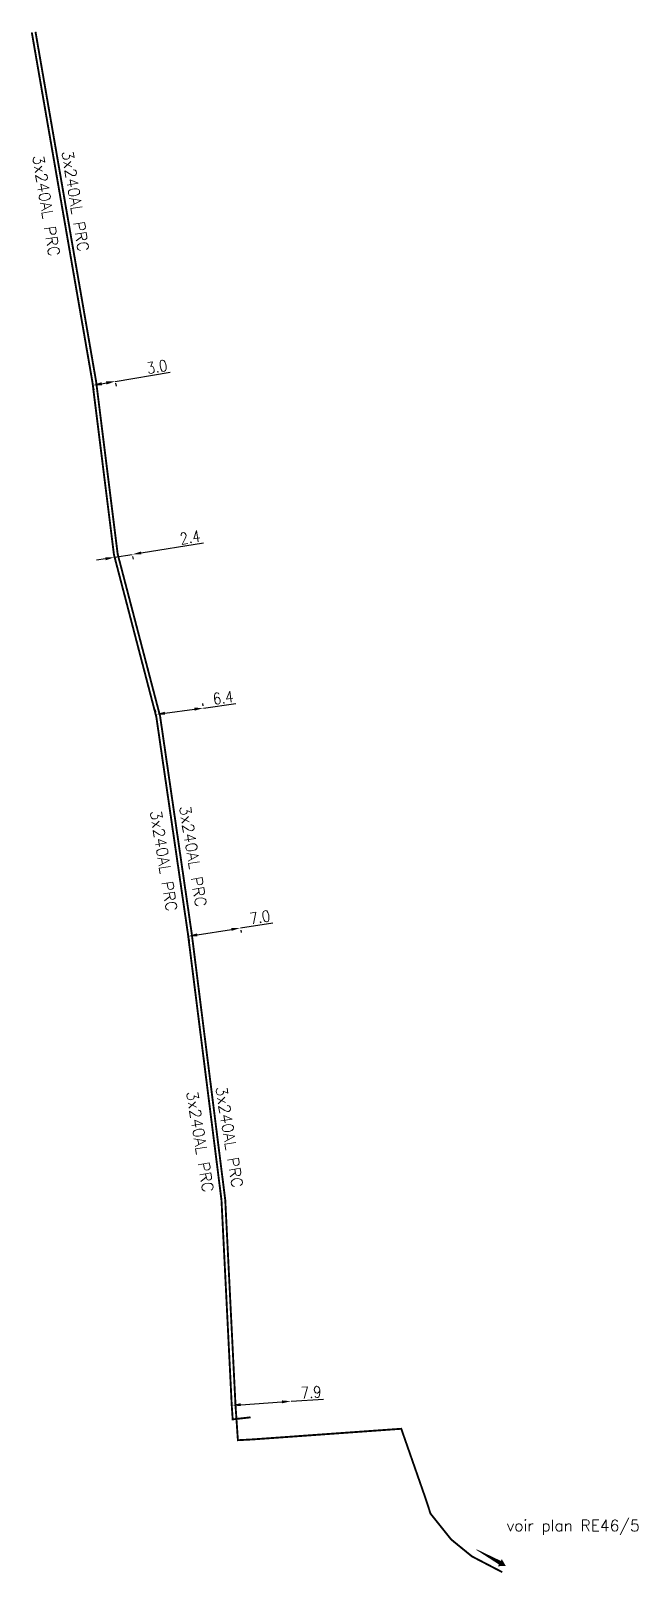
# Model space of a CAD drawing. Header units: millimetres. Extents: x 114488 to 115000, y 128991 to 130000.
# Drawn here: x 114731.8 to 114812.6, y 129795.3 to 130000.2 of the extents above; entities that cross this region are included whole.
import ezdxf
from ezdxf.enums import TextEntityAlignment as Align

# ---------------------------------------------------------------- set-up
doc = ezdxf.new("R2010")
doc.units = ezdxf.units.MM
doc.header["$PDMODE"] = 34
doc.layers.get('DEFPOINTS').update_dxf_attribs({"linetype": 'CONTINUOUS'})
doc.layers.add('M_110', color=1, linetype='M_ST_10')
doc.styles.get("Standard").update_dxf_attribs({"font": 'romans.shx', "width": 0.85})
doc.linetypes.add('M_ST_10', pattern='A,5,-0.3,["++",Standard,S=1,R=0,X=0,Y=-0.5],-2.8', length=8.1)
doc.dimstyles.get("Standard").update_dxf_attribs({"dimtxt": 1.5, "dimasz": 1.2, "dimexe": 0.625, "dimexo": 0.625, "dimgap": 0.25, "dimtad": 1, "dimdec": 1, "dimzin": 0, "dimdsep": 46, "dimtxsty": 'Standard', "dimcen": -0.5, "dimadec": 0, "dimazin": 0, "dimtfac": 1, "dimtdec": 1, "dimtmove": 0, "dimatfit": 3, "dimfxl": 0, "dimtolj": 1, "dimtzin": 0, "dimarcsym": 0})

# ---------------------------------------------------------------- blocks, each defined once
blk = doc.blocks.new('*D2')
at = {"layer": 'DEFPOINTS', "color": 0, "linetype": 'Continuous', "transparency": 16777216}
for p in [(114742.99, 129953.99), (114740.03, 129953.5), (114743.05, 129953.6)]:
    blk.add_point(p, dxfattribs=at)
at = {"layer": 'M_110', "color": 0, "linetype": 'Continuous', "lineweight": -2, "transparency": 16777216}
for p, q in [((114743.05, 129953.6), (114750.34, 129954.83)), ((114740.13, 129952.88), (114740.2, 129952.48)), ((114741.28, 129953.3), (114741.87, 129953.4)), ((114743.09, 129953.38), (114743.16, 129952.98))]:
    blk.add_line(p, q, dxfattribs=at)
at = {"layer": 'M_110', "color": 0, "linetype": 'Continuous', "transparency": 16777216}
for points in [[(114741.24, 129953.5), (114741.31, 129953.1), (114740.09, 129953.1)], [(114741.84, 129953.6), (114741.9, 129953.2), (114743.05, 129953.6)]]:
    blk.add_solid(points, dxfattribs=at)
at = {"layer": 'M_110', "color": 0, "linetype": 'Continuous', "transparency": 16777216, "insert": (114748.61, 129955.55), "char_height": 1.5, "attachment_point": 5, "rotation": 9.5667}
blk.add_mtext('\\A1;3.0', dxfattribs=at)
blk = doc.blocks.new('*D1')
at = {"layer": 'DEFPOINTS', "color": 0, "linetype": 'Continuous', "transparency": 16777216}
for p in [(114742.89, 129930.58), (114745.26, 129930.97), (114745.32, 129930.62)]:
    blk.add_point(p, dxfattribs=at)
at = {"layer": 'M_110', "color": 0, "linetype": 'Continuous', "lineweight": -2, "transparency": 16777216}
for p, q in [((114746.5, 129930.82), (114754.77, 129932.16)), ((114741.76, 129930.04), (114740.58, 129929.85)), ((114742.95, 129930.24), (114745.32, 129930.62)), ((114742.99, 129929.97), (114743.05, 129929.62)), ((114745.36, 129930.35), (114745.42, 129930.01))]:
    blk.add_line(p, q, dxfattribs=at)
at = {"layer": 'M_110', "color": 0, "linetype": 'Continuous', "transparency": 16777216}
for points in [[(114741.73, 129930.24), (114741.79, 129929.85), (114742.95, 129930.24)], [(114746.47, 129931.01), (114746.53, 129930.62), (114745.32, 129930.62)]]:
    blk.add_solid(points, dxfattribs=at)
at = {"layer": 'M_110', "color": 0, "linetype": 'Continuous', "transparency": 16777216, "insert": (114753.01, 129932.89), "char_height": 1.5, "attachment_point": 5, "rotation": 9.2584}
blk.add_mtext('\\A1;2.4', dxfattribs=at)
blk = doc.blocks.new('*D0')
at = {"layer": 'DEFPOINTS', "color": 0, "linetype": 'Continuous', "transparency": 16777216}
for p in [(114758.54, 129817.6), (114766.42, 129818.14), (114766.42, 129818.14)]:
    blk.add_point(p, dxfattribs=at)
at = {"layer": 'M_110', "color": 0, "linetype": 'Continuous', "lineweight": -2, "transparency": 16777216}
for p, q in [((114759.73, 129817.68), (114765.22, 129818.06)), ((114766.42, 129818.14), (114770.72, 129818.43))]:
    blk.add_line(p, q, dxfattribs=at)
at = {"layer": 'M_110', "color": 0, "linetype": 'Continuous', "transparency": 16777216}
for points in [[(114759.72, 129817.88), (114759.75, 129817.48), (114758.54, 129817.6)], [(114765.21, 129818.25), (114765.24, 129817.86), (114766.42, 129818.14)]]:
    blk.add_solid(points, dxfattribs=at)
at = {"layer": 'M_110', "color": 0, "linetype": 'Continuous', "transparency": 16777216, "insert": (114769.1, 129819.32), "char_height": 1.5, "attachment_point": 5, "rotation": 3.9245}
blk.add_mtext('\\A1;7.9', dxfattribs=at)
blk = doc.blocks.new('*D3')
at = {"layer": 'DEFPOINTS', "color": 0, "linetype": 'Continuous', "transparency": 16777216}
for p in [(114748.48, 129909.37), (114748.52, 129909.03), (114754.82, 129909.88)]:
    blk.add_point(p, dxfattribs=at)
at = {"layer": 'M_110', "color": 0, "linetype": 'Continuous', "lineweight": -2, "transparency": 16777216}
for p, q in [((114754.74, 129910.5), (114754.69, 129910.84)), ((114754.77, 129910.22), (114759.1, 129910.81)), ((114748.44, 129909.65), (114748.39, 129909.99)), ((114749.67, 129909.53), (114753.58, 129910.06))]:
    blk.add_line(p, q, dxfattribs=at)
at = {"layer": 'M_110', "color": 0, "linetype": 'Continuous', "transparency": 16777216}
for points in [[(114749.64, 129909.73), (114749.69, 129909.34), (114748.48, 129909.37)], [(114753.56, 129910.26), (114753.61, 129909.86), (114754.77, 129910.22)]]:
    blk.add_solid(points, dxfattribs=at)
at = {"layer": 'M_110', "color": 0, "linetype": 'Continuous', "transparency": 16777216, "insert": (114757.4, 129911.59), "char_height": 1.5, "attachment_point": 5, "rotation": 7.6876}
blk.add_mtext('\\A1;6.4', dxfattribs=at)
blk = doc.blocks.new('*D4')
at = {"layer": 'DEFPOINTS', "color": 0, "linetype": 'Continuous', "transparency": 16777216}
for p in [(114752.72, 129880.22), (114759.64, 129881.32), (114759.69, 129881.01)]:
    blk.add_point(p, dxfattribs=at)
at = {"layer": 'M_110', "color": 0, "linetype": 'Continuous', "lineweight": -2, "transparency": 16777216}
for p, q in [((114753.96, 129880.09), (114758.5, 129880.82)), ((114759.69, 129881.01), (114764, 129881.69)), ((114759.74, 129880.7), (114759.78, 129880.39)), ((114752.82, 129879.6), (114752.87, 129879.29))]:
    blk.add_line(p, q, dxfattribs=at)
at = {"layer": 'M_110', "color": 0, "linetype": 'Continuous', "transparency": 16777216}
for points in [[(114753.93, 129880.29), (114753.99, 129879.9), (114752.77, 129879.91)], [(114758.47, 129881.01), (114758.53, 129880.62), (114759.69, 129881.01)]]:
    blk.add_solid(points, dxfattribs=at)
at = {"layer": 'M_110', "color": 0, "linetype": 'Continuous', "transparency": 16777216, "insert": (114762.28, 129882.43), "char_height": 1.5, "attachment_point": 5, "rotation": 9.031}
blk.add_mtext('\\A1;7.0', dxfattribs=at)

msp = doc.modelspace()

# ---------------------------------------------------------------- linework, layer by layer
at = {"layer": 'M_110', "flags": 128}
msp.add_lwpolyline([(114731.97, 129999.96, 0.25, 0.25, 0), (114740.03, 129953.5, 0.25, 0.25, 0), (114742.89, 129930.58, 0.25, 0.25, 0), (114748.52, 129909.03, 0.25, 0.25, 0), (114752.72, 129880.22, 0.25, 0.25, 0), (114757.18, 129844.83, 0.25, 0.25, 0), (114758.54, 129817.6, 0.25, 0.25, 0), (114758.67, 129815.73, 0.25, 0.25, 0), (114761.04, 129816, 0, 0, 0)], format="xyseb", dxfattribs=at)
at = {"layer": 'M_110', "const_width": 0.25, "flags": 128}
msp.add_lwpolyline([(114732.46, 130000.04), (114740.52, 129953.57), (114743.38, 129930.68), (114749.02, 129909.13), (114753.22, 129880.28), (114757.68, 129844.87), (114759.04, 129817.63), (114759.36, 129812.96), (114761.38, 129813.07), (114781.07, 129814.48), (114784.32, 129805.17), (114784.96, 129803.2), (114787.71, 129799.77), (114790.46, 129797.53), (114794.5, 129795.43)], dxfattribs=at)
at = {"layer": 'M_110', "linetype": 'Continuous', "flags": 128}
msp.add_lwpolyline([(114791.07, 129798.43, 0.089, 0.534, 0), (114794.18, 129796.69, 0.534, 0, 0), (114794.96, 129796.26, 0, 1.07, 0), (114794.18, 129796.69, 1.07, 1.07, 0)], format="xyseb", dxfattribs=at)

# ---------------------------------------------------------------- texts
at = {"layer": 'M_110'}
for p in [(114733.89, 129976.94), (114737.77, 129977.55), (114749.51, 129889.92), (114753.39, 129890.53), (114758.22, 129853.24), (114754.34, 129852.63)]:
    msp.add_text('3x240AL PRC', height=1.5, rotation=279.2644, dxfattribs=at).set_placement(p, align=Align.MIDDLE)
msp.add_text('voir plan RE46/5', height=1.5, dxfattribs=at).set_placement((114795.07, 129800.87))

# ---------------------------------------------------------------- dimensions: what is measured, and where the dimension line sits
at = {"layer": 'M_110', "linetype": 'Continuous'}
for base, p1, p2, angle, picture, middle in [((114743.05, 129953.6), (114740.03, 129953.5), (114742.99, 129953.99), 9.5667, '*D2', (114748.78, 129954.56)), ((114745.32, 129930.62), (114742.89, 129930.58), (114745.26, 129930.97), 9.2584, '*D1', (114753.17, 129931.9)), ((114748.48, 129909.37), (114754.82, 129909.88), (114748.52, 129909.03), 187.6876, '*D3', (114757.53, 129910.6)), ((114759.69, 129881.01), (114752.72, 129880.22), (114759.64, 129881.32), 9.031, '*D4', (114762.44, 129881.44)), ((114766.42, 129818.14), (114758.54, 129817.6), (114766.42, 129818.14), 3.9245, '*D0', (114769.17, 129818.33))]:
    dim = msp.add_linear_dim(base=base, p1=p1, p2=p2, angle=angle, dimstyle='Standard', override={"dimscale": 1, "dimdec": 1, "dimsah": 0}, dxfattribs=at)
    dim.commit()
    dim.dimension.update_dxf_attribs({"geometry": picture, "text_midpoint": middle, "dimtype": 161})

doc.saveas('drawing.dxf')
